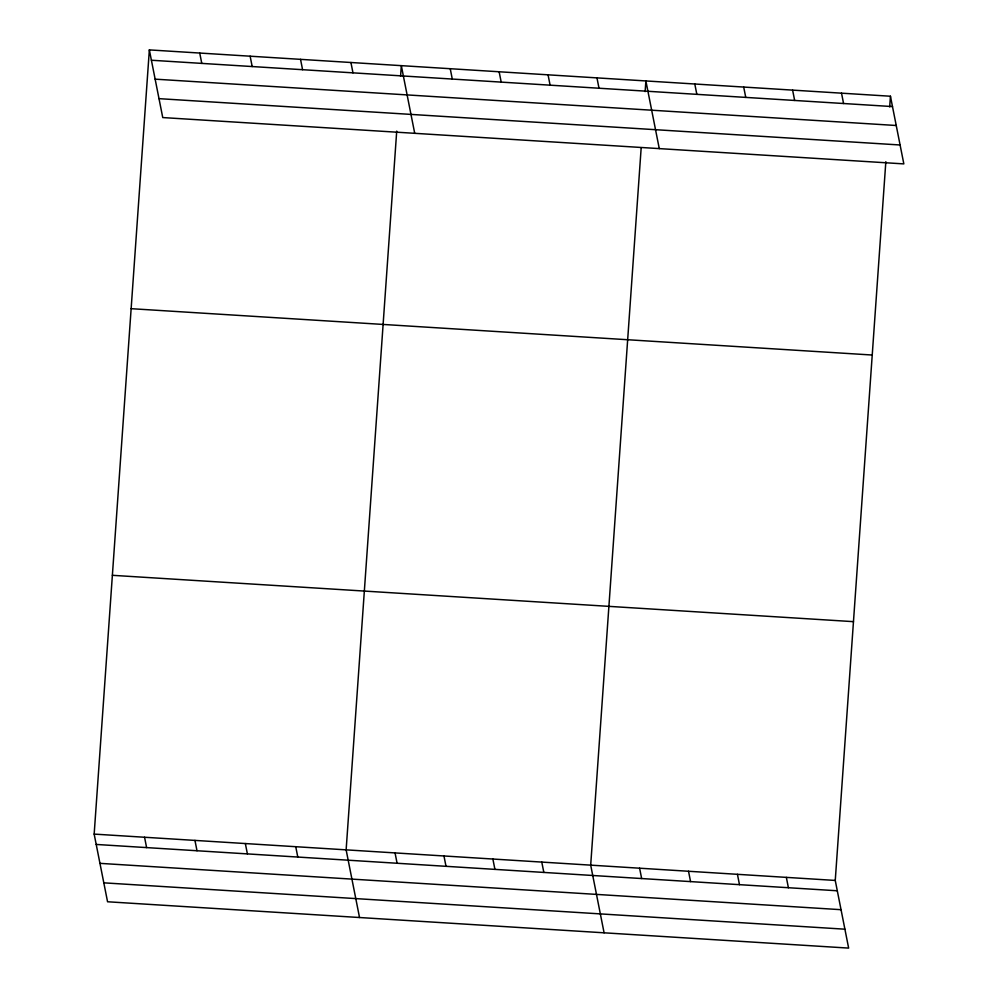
<?xml version="1.0" encoding="UTF-8"?>
<svg xmlns="http://www.w3.org/2000/svg" width="998" height="998" viewBox="0 0 998 998"><rect width="100%" height="100%" fill="white"/><g stroke="black" fill="none" stroke-linecap="round" stroke-linejoin="round"><path stroke-width="1.5" d="M885.837 161.688L835.251 880.436L848.649 948.1L107.559 901.768L94.161 834.103L149.351 49.9L890.441 96.232L903.839 163.897L162.749 117.564L149.351 49.9M396.717 131.112L346.131 849.847L359.529 917.511M400.572 76.31L401.321 65.656L414.719 133.32M641.165 147.929L590.691 865.141L604.089 932.806M645.132 91.604L645.881 80.95L659.279 148.615M889.692 106.898L890.441 96.232M151.397 60.242L892.486 106.574M155.139 79.154L896.229 125.498M158.994 98.652L900.096 144.984M131.137 308.681L872.227 355.026M112.375 575.31L853.465 621.654M94.161 834.103L835.251 880.436M96.207 844.445L837.31 890.777M99.962 863.357L841.052 909.689M103.817 882.843L844.907 929.188M841.526 93.176L843.572 103.518M792.612 90.119L794.658 100.461M743.697 87.063L745.755 97.405M694.795 84.007L696.841 94.348M786.349 877.379L788.395 887.721M596.966 77.894L599.012 88.236M737.435 874.323L739.481 884.665M548.052 74.825L550.098 85.167M688.52 871.254L690.566 881.596M499.137 71.769L501.196 82.11M639.606 868.198L641.652 878.539M450.235 68.712L452.281 79.054M541.777 862.085L543.835 872.427M350.922 62.5L352.968 72.842M492.875 859.029L494.921 869.37M300.535 59.356L302.581 69.698M443.96 855.972L446.006 866.314M250.136 56.2L252.182 66.542M395.046 852.916L397.092 863.258M199.737 53.056L201.783 63.398M295.745 846.703L297.791 857.045M245.346 843.547L247.392 853.889M194.947 840.403L197.005 850.745M144.56 837.247L146.606 847.589"/></g></svg>
